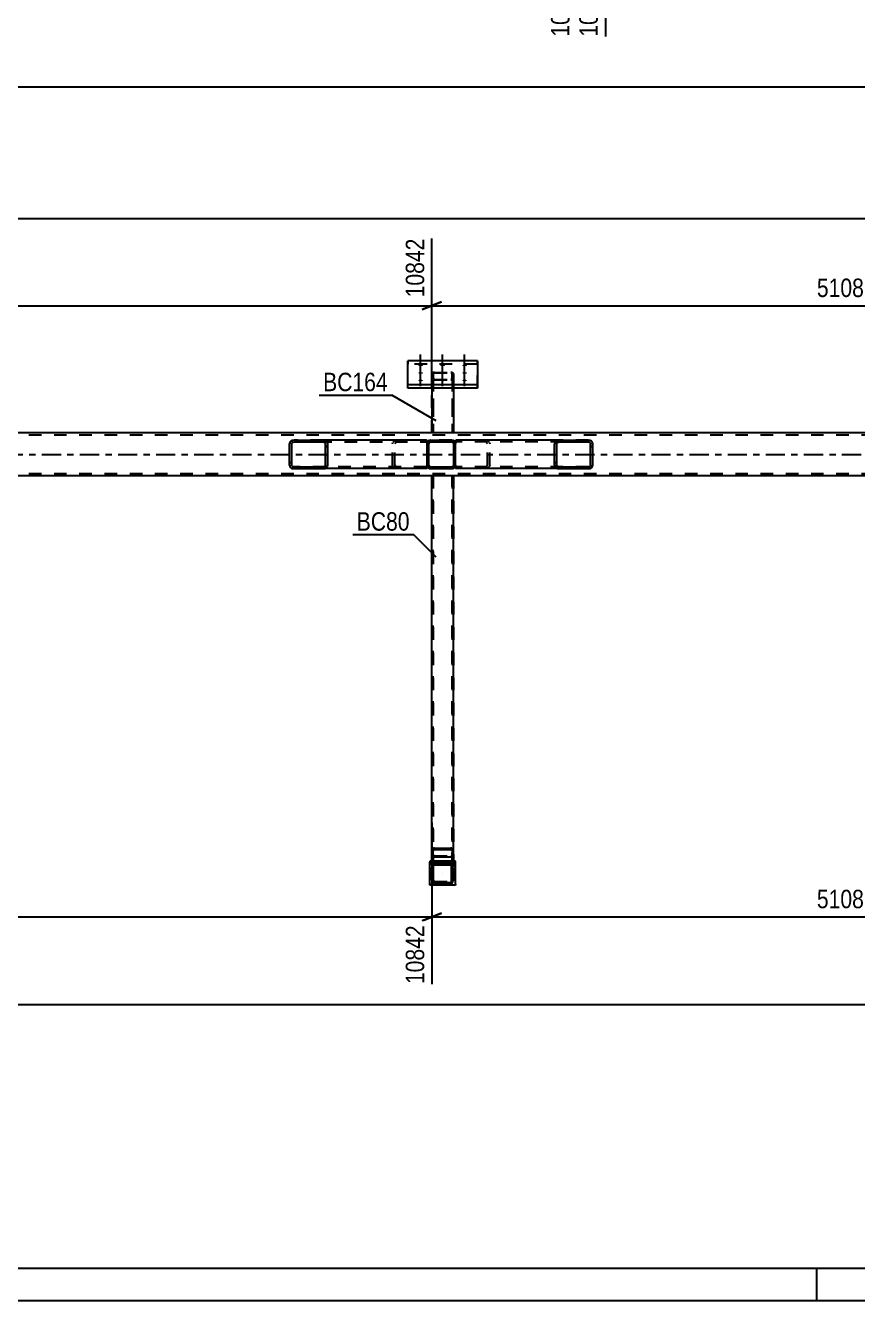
# Model space of a CAD drawing. Header units: millimetres. Extents: x -66 to 775, y -345 to 249.
# Drawn here: x 231.9 to 361.1, y -345 to -146.9 of the extents above; entities that cross this region are included whole.
import ezdxf

# ---------------------------------------------------------------- set-up
doc = ezdxf.new("R2010")
doc.units = ezdxf.units.MM
doc.linetypes.add('DXK_LINE_DOT2', pattern=[3.9198, 1.9599, -1.9599])
doc.linetypes.add('DXK_LINE_DOT3', pattern=[5.9187, 2.979, -0.9799, 0.9799, -0.9799])
doc.styles.add('Arial Narrow', font='ARIALN.TTF', dxfattribs={"height": 0.2})

# ---------------------------------------------------------------- blocks, each defined once
blk = doc.blocks.new('Unknown-761549502-1134')
at = {"color": 5, "linetype": 'Continuous'}
for p, q in [((-61.18, -339.98), (769.82, -339.98)), ((354.82, -344.98), (354.82, -339.98)), ((-66.18, -344.98), (774.82, -344.98))]:
    blk.add_line(p, q, dxfattribs=at)
blk = doc.blocks.new('Part-761549502-20355 - 20348')
at = {"linetype": 'Continuous'}
h = blk.add_hatch(dxfattribs=at)
h.set_pattern_fill('', scale=0.7, style=0, pattern_type=0)
h.set_pattern_definition([(45, (298.0553, -280.174), (-1.5715, 1.5715), [])])
h.paths.add_polyline_path([(297.95, -280.19), (298.06, -280.17), (298.14, -280.12), (298.2, -280.03), (298.22, -279.93), (298.22, -277.41), (298.2, -277.31), (298.14, -277.22), (298.06, -277.16), (297.95, -277.14), (295.44, -277.14), (295.33, -277.16), (295.25, -277.22), (295.19, -277.31), (295.17, -277.41), (295.17, -279.93), (295.19, -280.03), (295.25, -280.12), (295.33, -280.17), (295.44, -280.19)])
h.paths.add_polyline_path([(295.39, -280.05), (295.34, -280.02), (295.31, -279.98), (295.3, -279.93), (295.3, -277.41), (295.31, -277.36), (295.34, -277.32), (295.39, -277.29), (295.44, -277.28), (297.95, -277.28), (298, -277.29), (298.05, -277.32), (298.08, -277.36), (298.09, -277.41), (298.09, -279.93), (298.08, -279.98), (298.05, -280.02), (298, -280.05), (297.95, -280.06), (295.44, -280.06)])
at = {"color": 7, "linetype": 'DXK_LINE_DOT2'}
for p, q in [((295.17, -277.41), (295.19, -277.31)), ((295.19, -277.31), (295.25, -277.22)), ((295.25, -277.22), (295.33, -277.16)), ((295.34, -277.32), (295.31, -277.36)), ((295.33, -277.16), (295.44, -277.14)), ((295.39, -277.29), (295.34, -277.32)), ((295.44, -277.28), (295.39, -277.29)), ((297.95, -277.14), (295.44, -277.14)), ((295.44, -277.28), (297.95, -277.28)), ((297.95, -277.14), (298.06, -277.16)), ((298, -277.29), (297.95, -277.28)), ((298.05, -277.32), (298, -277.29)), ((298.08, -277.36), (298.05, -277.32)), ((298.06, -277.16), (298.14, -277.22)), ((298.14, -277.22), (298.2, -277.31)), ((298.2, -277.31), (298.22, -277.41)), ((295.17, -279.93), (295.17, -277.41)), ((295.31, -277.36), (295.3, -277.41)), ((295.3, -279.93), (295.3, -277.41)), ((298.09, -277.41), (298.08, -277.36)), ((298.09, -279.93), (298.09, -277.41)), ((298.22, -279.93), (298.22, -277.41)), ((295.19, -280.03), (295.17, -279.93)), ((295.25, -280.12), (295.19, -280.03)), ((295.33, -280.17), (295.25, -280.12)), ((295.3, -279.93), (295.31, -279.98)), ((295.31, -279.98), (295.34, -280.02)), ((295.44, -280.19), (295.33, -280.17)), ((295.34, -280.02), (295.39, -280.05)), ((295.39, -280.05), (295.44, -280.06)), ((295.44, -280.06), (297.95, -280.06)), ((297.95, -280.19), (295.44, -280.19)), ((297.95, -280.06), (298, -280.05)), ((298.06, -280.17), (297.95, -280.19)), ((298, -280.05), (298.05, -280.02)), ((298.05, -280.02), (298.08, -279.98)), ((298.14, -280.12), (298.06, -280.17)), ((298.08, -279.98), (298.09, -279.93)), ((298.2, -280.03), (298.14, -280.12)), ((298.22, -279.93), (298.2, -280.03))]:
    blk.add_line(p, q, dxfattribs=at)
at = {"color": 2, "linetype": 'Continuous'}
for p, q in [((295.19, -277.31), (295.17, -277.41)), ((295.31, -277.36), (295.34, -277.32)), ((295.44, -277.14), (295.33, -277.16)), ((295.34, -277.32), (295.39, -277.29)), ((295.39, -277.29), (295.44, -277.28)), ((295.44, -277.14), (295.44, -277.14)), ((295.44, -277.14), (297.95, -277.14)), ((295.44, -277.28), (295.44, -277.28)), ((295.44, -277.28), (297.95, -277.28)), ((297.95, -277.14), (297.95, -277.14)), ((298.06, -277.16), (297.95, -277.14)), ((297.95, -277.28), (297.95, -277.28)), ((297.95, -277.28), (298, -277.29)), ((298, -277.29), (298.05, -277.32)), ((298.05, -277.32), (298.08, -277.36)), ((298.22, -277.41), (298.2, -277.31)), ((295.17, -277.41), (295.17, -277.41)), ((295.17, -279.93), (295.17, -277.41)), ((295.3, -277.41), (295.31, -277.36)), ((295.3, -277.41), (295.3, -277.41)), ((295.3, -279.93), (295.3, -277.41)), ((298.08, -277.36), (298.09, -277.41)), ((298.09, -277.41), (298.09, -277.41)), ((298.09, -279.93), (298.09, -277.41)), ((298.22, -277.41), (298.22, -277.41)), ((298.22, -279.93), (298.22, -277.41)), ((295.17, -279.93), (295.17, -279.93)), ((295.17, -279.93), (295.19, -280.03)), ((295.3, -279.93), (295.3, -279.93)), ((295.31, -279.98), (295.3, -279.93)), ((295.34, -280.02), (295.31, -279.98)), ((295.33, -280.17), (295.44, -280.19)), ((295.39, -280.05), (295.34, -280.02)), ((295.44, -280.06), (295.39, -280.05)), ((295.44, -280.06), (295.44, -280.06)), ((295.44, -280.06), (297.95, -280.06)), ((295.44, -280.19), (295.44, -280.19)), ((295.44, -280.19), (297.95, -280.19)), ((298, -280.05), (297.95, -280.06)), ((297.95, -280.06), (297.95, -280.06)), ((297.95, -280.19), (298.06, -280.17)), ((297.95, -280.19), (297.95, -280.19)), ((298.05, -280.02), (298, -280.05)), ((298.08, -279.98), (298.05, -280.02)), ((298.09, -279.93), (298.08, -279.98)), ((298.09, -279.93), (298.09, -279.93)), ((298.2, -280.03), (298.22, -279.93)), ((298.22, -279.93), (298.22, -279.93))]:
    blk.add_line(p, q, dxfattribs=at)
at = {"color": 7, "linetype": 'DXK_LINE_DOT3'}
blk.add_line((296.69, -278.67), (296.69, -278.67), dxfattribs=at)
at = {"color": 2, "linetype": 'Continuous'}
for centre, start, end in [((295.44, -277.41), 112.5, 157.5), ((297.95, -277.41), 22.5, 67.5), ((295.44, -279.93), 202.5, 247.5), ((297.95, -279.93), 292.5, 337.5)]:
    blk.add_arc(centre, 0.267, start, end, dxfattribs=at)
blk = doc.blocks.new('Part-761549502-20364 - 20348')
at = {"linetype": 'Continuous'}
h = blk.add_hatch(dxfattribs=at)
h.set_pattern_fill('', scale=0.7, style=0, pattern_type=0)
h.set_pattern_definition([(45, (319.6065, -215.6862), (-1.57154, 1.57154), [])])
h.paths.add_polyline_path([(319.33, -215.73), (319.61, -215.69), (319.84, -215.57), (320, -215.4), (320.05, -215.19), (320.05, -211.86), (320, -211.66), (319.84, -211.48), (319.61, -211.37), (319.33, -211.33), (314.81, -211.33), (314.54, -211.37), (314.3, -211.48), (314.15, -211.66), (314.09, -211.86), (314.09, -215.19), (314.15, -215.4), (314.3, -215.57), (314.54, -215.69), (314.81, -215.73)])
h.paths.add_polyline_path([(314.68, -215.44), (314.56, -215.38), (314.48, -215.3), (314.45, -215.19), (314.45, -211.86), (314.48, -211.76), (314.56, -211.67), (314.68, -211.61), (314.81, -211.59), (319.33, -211.59), (319.47, -211.61), (319.59, -211.67), (319.66, -211.76), (319.69, -211.86), (319.69, -215.19), (319.66, -215.3), (319.59, -215.38), (319.47, -215.44), (319.33, -215.46), (314.81, -215.46)])
at = {"color": 2, "linetype": 'Continuous'}
for p, q in [((298.67, -211.34), (298.78, -211.33)), ((298.67, -211.34), (298.67, -211.37)), ((298.67, -211.37), (298.67, -211.86)), ((314.81, -211.33), (298.78, -211.33)), ((314.15, -211.66), (314.09, -211.86)), ((314.09, -215.19), (314.09, -211.86)), ((314.45, -211.86), (314.48, -211.76)), ((314.45, -215.19), (314.45, -211.86)), ((314.81, -211.33), (314.54, -211.37)), ((314.68, -211.61), (314.81, -211.59)), ((314.81, -211.33), (319.33, -211.33)), ((314.81, -211.59), (319.33, -211.59)), ((319.61, -211.37), (319.33, -211.33)), ((319.33, -211.59), (319.47, -211.61)), ((319.66, -211.76), (319.69, -211.86)), ((319.69, -215.19), (319.69, -211.86)), ((320.05, -211.86), (320, -211.66)), ((320.05, -215.19), (320.05, -211.86)), ((298.67, -215.4), (298.67, -215.19)), ((298.67, -215.69), (298.67, -215.4)), ((298.67, -215.71), (298.67, -215.69)), ((298.78, -215.73), (298.67, -215.71)), ((314.81, -215.73), (298.78, -215.73)), ((314.09, -215.19), (314.15, -215.4)), ((314.48, -215.3), (314.45, -215.19)), ((314.54, -215.69), (314.81, -215.73)), ((314.81, -215.46), (314.68, -215.44)), ((314.81, -215.46), (319.33, -215.46)), ((314.81, -215.73), (319.33, -215.73)), ((319.47, -215.44), (319.33, -215.46)), ((319.33, -215.73), (319.61, -215.69)), ((319.69, -215.19), (319.66, -215.3)), ((320, -215.4), (320.05, -215.19))]:
    blk.add_line(p, q, dxfattribs=at)
at = {"color": 7, "linetype": 'DXK_LINE_DOT2'}
for p, q in [((298.67, -211.37), (298.67, -211.61)), ((298.67, -211.61), (298.78, -211.59)), ((298.67, -215.44), (298.67, -211.61)), ((298.67, -215.19), (298.67, -211.86)), ((319.33, -211.59), (298.78, -211.59)), ((303.29, -211.33), (303.57, -211.37)), ((303.43, -211.61), (303.29, -211.59)), ((303.66, -211.86), (303.63, -211.76)), ((303.66, -215.19), (303.66, -211.86)), ((303.96, -211.66), (304.02, -211.86)), ((304.02, -215.19), (304.02, -211.86)), ((319.33, -211.33), (314.81, -211.33)), ((298.78, -215.46), (298.67, -215.44)), ((298.67, -215.44), (298.67, -215.69)), ((319.33, -215.46), (298.78, -215.46)), ((303.29, -215.46), (303.43, -215.44)), ((303.57, -215.69), (303.29, -215.73)), ((303.63, -215.3), (303.66, -215.19)), ((304.02, -215.19), (303.96, -215.4)), ((319.33, -215.73), (314.81, -215.73))]:
    blk.add_line(p, q, dxfattribs=at)
for centre, radius, start, end in [((303.35, -211.93), 0.33, 31.9698, 75.1608), ((303.4, -212.01), 0.66, 31.9698, 75.1608), ((303.35, -215.12), 0.33, 284.8392, 328.0302), ((303.4, -215.05), 0.66, 284.8392, 328.0302)]:
    blk.add_arc(centre, radius, start, end, dxfattribs=at)
at = {"color": 2, "linetype": 'Continuous'}
for centre, radius, start, end in [((314.71, -212.01), 0.66, 104.8392, 148.0303), ((314.76, -211.93), 0.33, 104.8392, 148.0303), ((319.38, -211.93), 0.33, 31.9697, 75.1608), ((319.44, -212.01), 0.66, 31.9697, 75.1608), ((314.71, -215.05), 0.66, 211.9697, 255.1608), ((314.76, -215.12), 0.33, 211.9697, 255.1608), ((319.38, -215.12), 0.33, 284.8392, 328.0303), ((319.44, -215.05), 0.66, 284.8392, 328.0303)]:
    blk.add_arc(centre, radius, start, end, dxfattribs=at)
blk = doc.blocks.new('Part-761549502-20356 - 20348')
at = {"linetype": 'Continuous'}
h = blk.add_hatch(dxfattribs=at)
h.set_pattern_fill('', scale=0.7, style=0, pattern_type=0)
h.set_pattern_definition([(45, (298.3616, -275.1725), (-1.5715, 1.5715), [])])
h.paths.add_polyline_path([(298.36, -277.14), (298.36, -275.17), (298.33, -274.98), (298.24, -274.82), (298.11, -274.71), (297.96, -274.68), (295.43, -274.68), (295.28, -274.71), (295.15, -274.82), (295.06, -274.98), (295.03, -275.17), (295.03, -277.14), (295.23, -277.14), (295.23, -275.17), (295.24, -275.08), (295.29, -275), (295.35, -274.94), (295.43, -274.92), (297.96, -274.92), (298.04, -274.94), (298.1, -275), (298.15, -275.08), (298.16, -275.17), (298.16, -277.14)])
at = {"color": 2, "linetype": 'Continuous'}
for p, q in [((295.06, -274.98), (295.03, -275.17)), ((295.03, -277.14), (295.03, -275.17)), ((295.23, -275.17), (295.24, -275.08)), ((295.23, -277.14), (295.23, -275.17)), ((295.24, -275.08), (295.29, -275)), ((295.43, -274.68), (295.28, -274.71)), ((295.29, -275), (295.35, -274.94)), ((295.35, -274.94), (295.43, -274.92)), ((295.43, -274.68), (297.96, -274.68)), ((295.43, -274.92), (297.96, -274.92)), ((298.11, -274.71), (297.96, -274.68)), ((297.96, -274.92), (298.04, -274.94)), ((298.04, -274.94), (298.1, -275)), ((298.1, -275), (298.15, -275.08)), ((298.15, -275.08), (298.16, -275.17)), ((298.16, -275.17), (298.16, -277.14)), ((298.36, -275.17), (298.33, -274.98)), ((298.36, -277.14), (298.36, -275.17)), ((295.03, -277.14), (295.03, -277.14)), ((295.23, -277.14), (295.03, -277.14)), ((295.24, -276.19), (295.23, -276.27)), ((295.23, -277.14), (295.23, -277.14)), ((295.29, -276.13), (295.24, -276.19)), ((295.35, -276.08), (295.29, -276.13)), ((295.43, -276.07), (295.35, -276.08)), ((295.43, -276.07), (297.96, -276.07)), ((298.04, -276.08), (297.96, -276.07)), ((298.1, -276.13), (298.04, -276.08)), ((298.15, -276.19), (298.1, -276.13)), ((298.16, -276.27), (298.15, -276.19)), ((298.16, -277.14), (298.16, -277.14)), ((298.16, -277.14), (298.36, -277.14)), ((298.36, -277.14), (298.36, -277.14))]:
    blk.add_line(p, q, dxfattribs=at)
at = {"color": 7, "linetype": 'DXK_LINE_DOT2'}
for p, q in [((295.03, -275.17), (295.03, -276.27)), ((295.23, -276.27), (295.23, -275.17)), ((298.16, -275.17), (298.16, -276.27)), ((298.36, -276.27), (298.36, -275.17)), ((295.03, -276.27), (295.06, -276.12)), ((295.03, -276.27), (295.03, -277)), ((295.03, -276.72), (295.23, -276.72)), ((295.03, -277), (295.03, -276.72)), ((295.03, -276.72), (295.03, -276.88)), ((295.03, -276.88), (295.23, -276.88)), ((295.03, -276.88), (295.03, -277.14)), ((295.23, -277), (295.03, -277)), ((295.23, -277.14), (295.03, -277.14)), ((295.06, -276.12), (295.15, -275.99)), ((295.15, -275.99), (295.28, -275.9)), ((295.23, -276.27), (295.23, -277)), ((295.23, -276.88), (295.23, -276.72)), ((295.23, -276.72), (295.23, -277)), ((295.23, -276.88), (295.23, -277.14)), ((295.28, -275.9), (295.43, -275.87)), ((295.43, -275.87), (297.96, -275.87)), ((297.96, -275.87), (298.11, -275.9)), ((298.11, -275.9), (298.24, -275.99)), ((298.16, -276.27), (298.16, -277)), ((298.16, -277), (298.16, -276.72)), ((298.16, -276.72), (298.16, -276.88)), ((298.16, -276.72), (298.36, -276.72)), ((298.16, -276.88), (298.16, -277.14)), ((298.16, -276.88), (298.36, -276.88)), ((298.36, -277), (298.16, -277)), ((298.36, -277.14), (298.16, -277.14)), ((298.24, -275.99), (298.33, -276.12)), ((298.33, -276.12), (298.36, -276.27)), ((298.36, -276.27), (298.36, -277)), ((298.36, -276.88), (298.36, -276.72)), ((298.36, -276.72), (298.36, -277)), ((298.36, -277.14), (298.36, -276.88))]:
    blk.add_line(p, q, dxfattribs=at)
at = {"color": 2, "linetype": 'Continuous'}
for centre, start, end in [((295.5, -275.12), 119.153, 163.21), ((297.89, -275.12), 16.79, 60.8479)]:
    blk.add_arc(centre, 0.46, start, end, dxfattribs=at)
blk = doc.blocks.new('Part-761549502-20368 - 20348')
at = {"linetype": 'Continuous'}
h = blk.add_hatch(dxfattribs=at)
h.set_pattern_fill('', scale=0.7, style=0, pattern_type=0)
h.set_pattern_definition([(45, (298.3435, -215.6862), (-1.57154, 1.57154), [])])
h.paths.add_polyline_path([(298.14, -215.73), (298.34, -215.69), (298.52, -215.57), (298.63, -215.4), (298.67, -215.19), (298.67, -211.86), (298.63, -211.66), (298.52, -211.48), (298.34, -211.37), (298.14, -211.33), (294.81, -211.33), (294.6, -211.37), (294.43, -211.48), (294.31, -211.66), (294.27, -211.86), (294.27, -215.19), (294.31, -215.4), (294.43, -215.57), (294.6, -215.69), (294.81, -215.73)])
h.paths.add_polyline_path([(294.7, -215.44), (294.62, -215.38), (294.56, -215.3), (294.54, -215.19), (294.54, -211.86), (294.56, -211.76), (294.62, -211.67), (294.7, -211.61), (294.81, -211.59), (298.14, -211.59), (298.24, -211.61), (298.33, -211.67), (298.39, -211.76), (298.41, -211.86), (298.41, -215.19), (298.39, -215.3), (298.33, -215.38), (298.24, -215.44), (298.14, -215.46), (294.81, -215.46)])
at = {"color": 7, "linetype": 'DXK_LINE_DOT2'}
for p, q in [((294.27, -211.86), (294.31, -211.66)), ((294.27, -215.19), (294.27, -211.86)), ((294.31, -211.66), (294.31, -211.66)), ((294.56, -211.76), (294.54, -211.86)), ((294.54, -215.19), (294.54, -211.86)), ((294.56, -211.76), (294.56, -211.76)), ((294.6, -211.37), (294.81, -211.33)), ((294.81, -211.59), (294.7, -211.61)), ((298.14, -211.33), (294.81, -211.33)), ((294.81, -211.59), (298.14, -211.59)), ((298.14, -211.33), (298.34, -211.37)), ((298.24, -211.61), (298.14, -211.59)), ((298.41, -211.86), (298.39, -211.76)), ((298.41, -215.19), (298.41, -211.86)), ((298.63, -211.66), (298.67, -211.86)), ((298.67, -215.19), (298.67, -211.86)), ((294.31, -215.4), (294.27, -215.19)), ((294.27, -215.19), (294.27, -215.19)), ((294.54, -215.19), (294.54, -215.19)), ((294.54, -215.19), (294.56, -215.3)), ((294.81, -215.73), (294.6, -215.69)), ((294.7, -215.44), (294.81, -215.46)), ((294.81, -215.46), (298.14, -215.46)), ((298.14, -215.73), (294.81, -215.73)), ((298.14, -215.46), (298.24, -215.44)), ((298.34, -215.69), (298.14, -215.73)), ((298.39, -215.3), (298.41, -215.19)), ((298.67, -215.19), (298.63, -215.4))]:
    blk.add_line(p, q, dxfattribs=at)
at = {"color": 2, "linetype": 'Continuous'}
for p, q in [((294.31, -211.66), (294.27, -211.86)), ((294.27, -211.86), (294.27, -211.86)), ((294.27, -215.19), (294.27, -211.86)), ((294.54, -211.86), (294.56, -211.76)), ((294.54, -211.86), (294.54, -211.86)), ((294.54, -215.19), (294.54, -211.86)), ((294.81, -211.33), (294.6, -211.37)), ((294.7, -211.61), (294.81, -211.59)), ((294.81, -211.33), (294.81, -211.33)), ((294.81, -211.33), (298.14, -211.33)), ((294.81, -211.59), (294.81, -211.59)), ((294.81, -211.59), (298.14, -211.59)), ((298.14, -211.33), (298.14, -211.33)), ((298.34, -211.37), (298.14, -211.33)), ((298.14, -211.59), (298.14, -211.59)), ((298.14, -211.59), (298.24, -211.61)), ((298.39, -211.76), (298.41, -211.86)), ((298.41, -211.86), (298.41, -211.86)), ((298.41, -215.19), (298.41, -211.86)), ((298.67, -211.86), (298.63, -211.66)), ((298.67, -211.86), (298.67, -211.86)), ((298.67, -215.19), (298.67, -211.86)), ((294.27, -215.19), (294.27, -215.19)), ((294.27, -215.19), (294.31, -215.4)), ((294.54, -215.19), (294.54, -215.19)), ((294.56, -215.3), (294.54, -215.19)), ((294.6, -215.69), (294.81, -215.73)), ((294.81, -215.46), (294.7, -215.44)), ((294.81, -215.46), (294.81, -215.46)), ((294.81, -215.46), (298.14, -215.46)), ((294.81, -215.73), (294.81, -215.73)), ((294.81, -215.73), (298.14, -215.73)), ((298.24, -215.44), (298.14, -215.46)), ((298.14, -215.46), (298.14, -215.46)), ((298.14, -215.73), (298.34, -215.69)), ((298.14, -215.73), (298.14, -215.73)), ((298.41, -215.19), (298.39, -215.3)), ((298.41, -215.19), (298.41, -215.19)), ((298.63, -215.4), (298.67, -215.19)), ((298.67, -215.19), (298.67, -215.19))]:
    blk.add_line(p, q, dxfattribs=at)
at = {"color": 7, "linetype": 'DXK_LINE_DOT2'}
for centre, radius, start, end in [((294.81, -211.86), 0.533, 112.5, 157.5), ((294.81, -211.86), 0.267, 112.5, 157.5), ((298.14, -211.86), 0.267, 22.5, 67.5), ((298.14, -211.86), 0.533, 22.5, 67.5), ((294.81, -215.19), 0.533, 202.5, 247.5), ((294.81, -215.19), 0.267, 202.5, 247.5), ((298.14, -215.19), 0.267, 292.5, 337.5), ((298.14, -215.19), 0.533, 292.5, 337.5)]:
    blk.add_arc(centre, radius, start, end, dxfattribs=at)
at = {"color": 2, "linetype": 'Continuous'}
for centre, radius, start, end in [((294.81, -211.86), 0.533, 112.5, 157.5), ((294.81, -211.86), 0.267, 112.5, 157.5), ((298.14, -211.86), 0.267, 22.5, 67.5), ((298.14, -211.86), 0.533, 22.5, 67.5), ((294.81, -215.19), 0.533, 202.5, 247.5), ((294.81, -215.19), 0.267, 202.5, 247.5), ((298.14, -215.19), 0.267, 292.5, 337.5), ((298.14, -215.19), 0.533, 292.5, 337.5)]:
    blk.add_arc(centre, radius, start, end, dxfattribs=at)
blk = doc.blocks.new('Part-761549502-20372 - 20348')
at = {"linetype": 'Continuous'}
h = blk.add_hatch(dxfattribs=at)
h.set_pattern_fill('', scale=0.7, style=0, pattern_type=0)
h.set_pattern_definition([(45, (278.4078, -215.6862), (-1.57154, 1.57154), [])])
h.paths.add_polyline_path([(278.13, -215.73), (278.41, -215.69), (278.64, -215.57), (278.8, -215.4), (278.85, -215.19), (278.85, -211.86), (278.8, -211.66), (278.64, -211.48), (278.41, -211.37), (278.13, -211.33), (273.62, -211.33), (273.34, -211.37), (273.11, -211.48), (272.95, -211.66), (272.89, -211.86), (272.89, -215.19), (272.95, -215.4), (273.11, -215.57), (273.34, -215.69), (273.62, -215.73)])
h.paths.add_polyline_path([(273.48, -215.44), (273.36, -215.38), (273.28, -215.3), (273.25, -215.19), (273.25, -211.86), (273.28, -211.76), (273.36, -211.67), (273.48, -211.61), (273.62, -211.59), (278.13, -211.59), (278.27, -211.61), (278.39, -211.67), (278.47, -211.76), (278.49, -211.86), (278.49, -215.19), (278.47, -215.3), (278.39, -215.38), (278.27, -215.44), (278.13, -215.46), (273.62, -215.46)])
at = {"color": 2, "linetype": 'Continuous'}
for p, q in [((272.95, -211.66), (272.89, -211.86)), ((272.89, -215.19), (272.89, -211.86)), ((273.25, -211.86), (273.28, -211.76)), ((273.25, -215.19), (273.25, -211.86)), ((273.62, -211.33), (273.34, -211.37)), ((273.48, -211.61), (273.62, -211.59)), ((273.62, -211.33), (278.13, -211.33)), ((273.62, -211.59), (278.13, -211.59)), ((294.17, -211.33), (278.13, -211.33)), ((278.41, -211.37), (278.13, -211.33)), ((278.13, -211.59), (278.27, -211.61)), ((278.47, -211.76), (278.49, -211.86)), ((278.49, -215.19), (278.49, -211.86)), ((278.85, -211.86), (278.8, -211.66)), ((278.85, -215.19), (278.85, -211.86)), ((294.17, -211.33), (294.27, -211.34)), ((294.27, -211.34), (294.27, -211.37)), ((294.27, -211.37), (294.27, -211.66)), ((294.27, -211.66), (294.27, -211.86)), ((272.89, -215.19), (272.95, -215.4)), ((273.28, -215.3), (273.25, -215.19)), ((273.34, -215.69), (273.62, -215.73)), ((273.62, -215.46), (273.48, -215.44)), ((273.62, -215.46), (278.13, -215.46)), ((273.62, -215.73), (278.13, -215.73)), ((278.27, -215.44), (278.13, -215.46)), ((278.13, -215.73), (278.41, -215.69)), ((294.17, -215.73), (278.13, -215.73)), ((278.49, -215.19), (278.47, -215.3)), ((278.8, -215.4), (278.85, -215.19)), ((294.27, -215.71), (294.17, -215.73)), ((294.27, -215.69), (294.27, -215.19)), ((294.27, -215.69), (294.27, -215.71))]:
    blk.add_line(p, q, dxfattribs=at)
at = {"color": 7, "linetype": 'DXK_LINE_DOT2'}
for p, q in [((278.13, -211.33), (273.62, -211.33)), ((273.62, -211.59), (294.17, -211.59)), ((288.93, -211.86), (288.98, -211.66)), ((288.93, -215.19), (288.93, -211.86)), ((289.32, -211.76), (289.29, -211.86)), ((289.29, -215.19), (289.29, -211.86)), ((289.37, -211.37), (289.65, -211.33)), ((289.65, -211.59), (289.51, -211.61)), ((294.17, -211.59), (294.27, -211.61)), ((294.27, -215.69), (294.27, -211.37)), ((294.27, -215.19), (294.27, -211.86)), ((294.17, -215.46), (273.62, -215.46)), ((278.13, -215.73), (273.62, -215.73)), ((288.98, -215.4), (288.93, -215.19)), ((289.29, -215.19), (289.32, -215.3)), ((289.65, -215.73), (289.37, -215.69)), ((289.51, -215.44), (289.65, -215.46)), ((294.17, -215.46), (294.27, -215.44))]:
    blk.add_line(p, q, dxfattribs=at)
at = {"color": 2, "linetype": 'Continuous'}
for centre, radius, start, end in [((273.51, -212.01), 0.66, 104.8398, 148.0311), ((273.56, -211.93), 0.33, 104.8398, 148.0311), ((278.19, -211.93), 0.33, 31.9689, 75.1602), ((278.24, -212.01), 0.66, 31.9689, 75.1602), ((273.51, -215.05), 0.66, 211.9689, 255.1602), ((273.56, -215.12), 0.33, 211.9689, 255.1602), ((278.19, -215.12), 0.33, 284.8398, 328.0311), ((278.24, -215.05), 0.66, 284.8398, 328.0311)]:
    blk.add_arc(centre, radius, start, end, dxfattribs=at)
at = {"color": 7, "linetype": 'DXK_LINE_DOT2'}
for centre, radius, start, end in [((289.54, -212.01), 0.66, 104.8398, 148.0312), ((289.6, -211.93), 0.33, 104.8398, 148.0312), ((289.54, -215.05), 0.66, 211.9688, 255.1602), ((289.6, -215.12), 0.33, 211.9688, 255.1602)]:
    blk.add_arc(centre, radius, start, end, dxfattribs=at)
blk = doc.blocks.new('Part-761549502-20375 - 20348')
at = {"color": 7, "linetype": 'DXK_LINE_DOT2'}
for p, q in [((295.06, -200.88), (295.03, -200.93)), ((295.03, -201.8), (295.03, -200.93)), ((295.03, -210.19), (295.03, -200.93)), ((295.03, -201.8), (295.03, -203.22)), ((295.03, -201.8), (295.06, -201.85)), ((295.15, -200.84), (295.06, -200.88)), ((295.06, -201.85), (295.15, -201.9)), ((295.27, -200.81), (295.15, -200.84)), ((295.15, -201.9), (295.27, -201.93)), ((295.23, -200.93), (295.24, -200.91)), ((295.23, -201.8), (295.23, -200.93)), ((295.23, -200.93), (295.23, -210.19)), ((295.23, -201.8), (295.23, -210.19)), ((295.24, -201.83), (295.23, -201.8)), ((295.24, -200.91), (295.29, -200.88)), ((295.29, -201.85), (295.24, -201.83)), ((295.43, -200.8), (295.27, -200.81)), ((295.27, -201.93), (295.43, -201.94)), ((295.29, -200.88), (295.35, -200.87)), ((295.35, -201.86), (295.29, -201.85)), ((295.35, -200.87), (295.43, -200.86)), ((295.43, -201.87), (295.35, -201.86)), ((295.43, -200.8), (297.96, -200.8)), ((295.43, -200.86), (297.96, -200.86)), ((295.43, -201.87), (297.96, -201.87)), ((295.43, -201.94), (297.96, -201.94)), ((298.11, -200.81), (297.96, -200.8)), ((297.96, -200.86), (298.04, -200.87)), ((298.04, -201.86), (297.96, -201.87)), ((297.96, -201.94), (298.11, -201.93)), ((298.04, -200.87), (298.1, -200.88)), ((298.1, -201.85), (298.04, -201.86)), ((298.1, -200.88), (298.15, -200.91)), ((298.15, -201.83), (298.1, -201.85)), ((298.24, -200.84), (298.11, -200.81)), ((298.11, -201.93), (298.24, -201.9)), ((298.15, -200.91), (298.16, -200.93)), ((298.16, -201.8), (298.15, -201.83)), ((298.16, -201.8), (298.16, -200.93)), ((298.16, -200.93), (298.16, -210.19)), ((298.16, -201.8), (298.16, -210.19)), ((298.33, -200.88), (298.24, -200.84)), ((298.24, -201.9), (298.33, -201.85)), ((298.36, -200.93), (298.33, -200.88)), ((298.33, -201.85), (298.36, -201.8)), ((298.36, -201.8), (298.36, -200.93)), ((298.36, -200.93), (298.36, -210.19)), ((298.36, -201.8), (298.36, -203.22)), ((298.36, -210.19), (295.03, -210.19)), ((298.36, -210.19), (298.36, -210.19))]:
    blk.add_line(p, q, dxfattribs=at)
at = {"color": 2, "linetype": 'Continuous'}
for p, q in [((295.03, -203.22), (295.03, -210.19)), ((298.36, -203.22), (298.36, -210.19))]:
    blk.add_line(p, q, dxfattribs=at)
blk = doc.blocks.new('Part-761549502-20377 - 20348')
at = {"color": 2, "linetype": 'Continuous'}
for p, q in [((302.11, -199.01), (291.28, -199.01)), ((291.28, -202.72), (291.28, -199.01)), ((302.11, -199.01), (302.11, -202.72)), ((302.11, -202.72), (291.28, -202.72)), ((291.28, -203.22), (291.28, -202.72)), ((302.11, -203.22), (291.28, -203.22)), ((302.11, -202.72), (302.11, -203.22))]:
    blk.add_line(p, q, dxfattribs=at)
at = {"color": 7, "linetype": 'DXK_LINE_DOT2'}
for p, q in [((291.28, -199.01), (291.28, -199.51)), ((302.11, -199.51), (291.28, -199.51)), ((291.28, -203.22), (291.28, -199.51)), ((302.11, -199.51), (302.11, -199.01)), ((302.11, -203.22), (302.11, -199.51))]:
    blk.add_line(p, q, dxfattribs=at)
blk = doc.blocks.new('Part-761549502-20442 - 20348')
at = {"color": 2, "linetype": 'Continuous'}
for p, q in [((295.03, -275.17), (295.03, -216.86)), ((298.36, -275.17), (298.36, -216.86))]:
    blk.add_line(p, q, dxfattribs=at)
at = {"color": 7, "linetype": 'DXK_LINE_DOT2'}
for p, q in [((298.36, -216.86), (295.03, -216.86)), ((295.03, -279.68), (295.03, -216.86)), ((295.23, -277.36), (295.23, -216.86)), ((295.23, -216.86), (295.23, -279.68)), ((298.16, -277.36), (298.16, -216.86)), ((298.16, -216.86), (298.16, -279.68)), ((298.36, -216.86), (298.36, -216.86)), ((298.36, -216.86), (298.36, -279.68)), ((295.03, -277.36), (295.03, -275.17)), ((298.36, -277.36), (298.36, -275.17)), ((295.06, -277.22), (295.03, -277.36)), ((295.15, -277.1), (295.06, -277.22)), ((295.28, -277.03), (295.15, -277.1)), ((295.23, -277.36), (295.24, -277.29)), ((295.24, -277.29), (295.29, -277.23)), ((295.43, -277), (295.28, -277.03)), ((295.29, -277.23), (295.35, -277.19)), ((295.35, -277.19), (295.43, -277.18)), ((295.43, -277), (297.96, -277)), ((295.43, -277.18), (297.96, -277.18)), ((298.11, -277.03), (297.96, -277)), ((297.96, -277.18), (298.04, -277.19)), ((298.04, -277.19), (298.1, -277.23)), ((298.1, -277.23), (298.15, -277.29)), ((298.24, -277.1), (298.11, -277.03)), ((298.15, -277.29), (298.16, -277.36)), ((298.33, -277.22), (298.24, -277.1)), ((298.36, -277.36), (298.33, -277.22)), ((295.03, -279.68), (295.03, -277.36)), ((295.23, -279.68), (295.23, -277.36)), ((298.16, -279.68), (298.16, -277.36)), ((298.36, -279.68), (298.36, -277.36)), ((295.03, -279.68), (295.06, -279.82)), ((295.06, -279.82), (295.15, -279.94)), ((295.15, -279.94), (295.28, -280.02)), ((295.24, -279.75), (295.23, -279.68)), ((295.29, -279.81), (295.24, -279.75)), ((295.28, -280.02), (295.43, -280.05)), ((295.35, -279.85), (295.29, -279.81)), ((295.43, -279.86), (295.35, -279.85)), ((295.43, -279.86), (297.96, -279.86)), ((295.43, -280.05), (297.96, -280.05)), ((298.04, -279.85), (297.96, -279.86)), ((297.96, -280.05), (298.11, -280.02)), ((298.1, -279.81), (298.04, -279.85)), ((298.15, -279.75), (298.1, -279.81)), ((298.11, -280.02), (298.24, -279.94)), ((298.16, -279.68), (298.15, -279.75)), ((298.24, -279.94), (298.33, -279.82)), ((298.33, -279.82), (298.36, -279.68))]:
    blk.add_line(p, q, dxfattribs=at)
blk = doc.blocks.new('Part-761549502-20378 - 20348')
at = {"color": 2, "linetype": 'Continuous'}
for p, q in [((294.69, -276.72), (294.69, -276.88)), ((295.03, -276.72), (294.69, -276.72)), ((294.69, -280.45), (294.69, -276.88)), ((295.03, -276.88), (294.69, -276.88)), ((298.16, -276.72), (295.23, -276.72)), ((298.16, -276.88), (295.23, -276.88)), ((298.69, -276.72), (298.36, -276.72)), ((298.69, -276.88), (298.36, -276.88)), ((298.69, -276.88), (298.69, -276.72)), ((298.69, -280.45), (298.69, -276.88)), ((298.69, -280.45), (294.69, -280.45))]:
    blk.add_line(p, q, dxfattribs=at)
at = {"color": 7, "linetype": 'DXK_LINE_DOT2'}
for p, q in [((294.69, -280.29), (294.69, -276.72)), ((295.23, -276.72), (295.03, -276.72)), ((295.23, -276.88), (295.03, -276.88)), ((298.36, -276.72), (298.16, -276.72)), ((298.36, -276.88), (298.16, -276.88)), ((298.69, -280.29), (298.69, -276.72)), ((294.69, -280.45), (294.69, -280.29)), ((294.69, -280.29), (298.69, -280.29)), ((298.69, -280.29), (298.69, -280.45))]:
    blk.add_line(p, q, dxfattribs=at)
blk = doc.blocks.new('Part-761549502-20443 - 20348')
at = {"color": 2, "linetype": 'Continuous'}
for p, q in [((406.84, -210.19), (-8.23, -210.19)), ((406.84, -216.86), (-8.23, -216.86))]:
    blk.add_line(p, q, dxfattribs=at)
at = {"color": 7, "linetype": 'DXK_LINE_DOT2'}
for p, q in [((406.84, -210.53), (-8.23, -210.53)), ((406.84, -216.53), (-8.23, -216.53))]:
    blk.add_line(p, q, dxfattribs=at)
at = {"color": 7, "linetype": 'DXK_LINE_DOT3'}
blk.add_line((-8.23, -213.53), (406.84, -213.53), dxfattribs=at)
blk = doc.blocks.new('Bolt-761549502-20449 - 20348')
at = {"linetype": 'Continuous'}
for points in [[(293.28, -199.82), (293.2, -199.82), (293.13, -199.81), (293.06, -199.8), (293.01, -199.78), (292.96, -199.76), (292.93, -199.74), (292.91, -199.71), (292.91, -199.68), (292.93, -199.66), (292.96, -199.63), (293.01, -199.61), (293.06, -199.6), (293.13, -199.58), (293.2, -199.57), (293.28, -199.57), (293.35, -199.57), (293.43, -199.58), (293.49, -199.6), (293.55, -199.61), (293.6, -199.63), (293.63, -199.66), (293.64, -199.68), (293.64, -199.71), (293.63, -199.74), (293.6, -199.76), (293.55, -199.78), (293.49, -199.8), (293.43, -199.81), (293.35, -199.82)], [(296.69, -199.82), (296.62, -199.82), (296.55, -199.81), (296.48, -199.8), (296.42, -199.78), (296.38, -199.76), (296.35, -199.74), (296.33, -199.71), (296.33, -199.68), (296.35, -199.66), (296.38, -199.63), (296.42, -199.61), (296.48, -199.6), (296.55, -199.58), (296.62, -199.57), (296.69, -199.57), (296.77, -199.57), (296.84, -199.58), (296.91, -199.6), (296.97, -199.61), (297.01, -199.63), (297.04, -199.66), (297.06, -199.68), (297.06, -199.71), (297.04, -199.74), (297.01, -199.76), (296.97, -199.78), (296.91, -199.8), (296.84, -199.81), (296.77, -199.82)], [(300.11, -199.82), (300.03, -199.82), (299.96, -199.81), (299.9, -199.8), (299.84, -199.78), (299.79, -199.76), (299.76, -199.74), (299.75, -199.71), (299.75, -199.68), (299.76, -199.66), (299.79, -199.63), (299.84, -199.61), (299.9, -199.6), (299.96, -199.58), (300.03, -199.57), (300.11, -199.57), (300.19, -199.57), (300.26, -199.58), (300.33, -199.6), (300.38, -199.61), (300.43, -199.63), (300.46, -199.66), (300.48, -199.68), (300.48, -199.71), (300.46, -199.74), (300.43, -199.76), (300.38, -199.78), (300.33, -199.8), (300.26, -199.81), (300.19, -199.82)], [(293.28, -200.99), (293.2, -200.99), (293.13, -200.98), (293.06, -200.97), (293.01, -200.95), (292.96, -200.93), (292.93, -200.9), (292.91, -200.88), (292.91, -200.85), (292.93, -200.83), (292.96, -200.8), (293.01, -200.78), (293.06, -200.76), (293.13, -200.75), (293.2, -200.74), (293.28, -200.74), (293.35, -200.74), (293.43, -200.75), (293.49, -200.76), (293.55, -200.78), (293.6, -200.8), (293.63, -200.83), (293.64, -200.85), (293.64, -200.88), (293.63, -200.9), (293.6, -200.93), (293.55, -200.95), (293.49, -200.97), (293.43, -200.98), (293.35, -200.99)], [(293.28, -202.16), (293.2, -202.16), (293.13, -202.15), (293.06, -202.14), (293.01, -202.12), (292.96, -202.1), (292.93, -202.07), (292.91, -202.05), (292.91, -202.02), (292.93, -202), (292.96, -201.97), (293.01, -201.95), (293.06, -201.93), (293.13, -201.92), (293.2, -201.91), (293.28, -201.91), (293.35, -201.91), (293.43, -201.92), (293.49, -201.93), (293.55, -201.95), (293.6, -201.97), (293.63, -202), (293.64, -202.02), (293.64, -202.05), (293.63, -202.07), (293.6, -202.1), (293.55, -202.12), (293.49, -202.14), (293.43, -202.15), (293.35, -202.16)], [(296.69, -202.16), (296.62, -202.16), (296.55, -202.15), (296.48, -202.14), (296.42, -202.12), (296.38, -202.1), (296.35, -202.07), (296.33, -202.05), (296.33, -202.02), (296.35, -202), (296.38, -201.97), (296.42, -201.95), (296.48, -201.93), (296.55, -201.92), (296.62, -201.91), (296.69, -201.91), (296.77, -201.91), (296.84, -201.92), (296.91, -201.93), (296.97, -201.95), (297.01, -201.97), (297.04, -202), (297.06, -202.02), (297.06, -202.05), (297.04, -202.07), (297.01, -202.1), (296.97, -202.12), (296.91, -202.14), (296.84, -202.15), (296.77, -202.16)], [(300.11, -200.99), (300.03, -200.99), (299.96, -200.98), (299.9, -200.97), (299.84, -200.95), (299.79, -200.93), (299.76, -200.9), (299.75, -200.88), (299.75, -200.85), (299.76, -200.83), (299.79, -200.8), (299.84, -200.78), (299.9, -200.76), (299.96, -200.75), (300.03, -200.74), (300.11, -200.74), (300.19, -200.74), (300.26, -200.75), (300.33, -200.76), (300.38, -200.78), (300.43, -200.8), (300.46, -200.83), (300.48, -200.85), (300.48, -200.88), (300.46, -200.9), (300.43, -200.93), (300.38, -200.95), (300.33, -200.97), (300.26, -200.98), (300.19, -200.99)], [(300.11, -202.16), (300.03, -202.16), (299.96, -202.15), (299.9, -202.14), (299.84, -202.12), (299.79, -202.1), (299.76, -202.07), (299.75, -202.05), (299.75, -202.02), (299.76, -202), (299.79, -201.97), (299.84, -201.95), (299.9, -201.93), (299.96, -201.92), (300.03, -201.91), (300.11, -201.91), (300.19, -201.91), (300.26, -201.92), (300.33, -201.93), (300.38, -201.95), (300.43, -201.97), (300.46, -202), (300.48, -202.02), (300.48, -202.05), (300.46, -202.07), (300.43, -202.1), (300.38, -202.12), (300.33, -202.14), (300.26, -202.15), (300.19, -202.16)]]:
    blk.add_hatch(color=1, dxfattribs=at).paths.add_polyline_path(points)
at = {"color": 1, "linetype": 'Continuous'}
for p, q in [((293.28, -200.61), (293.28, -198.01)), ((296.69, -200.61), (296.69, -198.01)), ((300.11, -200.61), (300.11, -198.01)), ((293.28, -201.77), (293.28, -199.17)), ((300.11, -201.77), (300.11, -199.17)), ((293.28, -202.94), (293.28, -200.34)), ((296.69, -202.94), (296.69, -200.34)), ((300.11, -202.94), (300.11, -200.34))]:
    blk.add_line(p, q, dxfattribs=at)
blk = doc.blocks.new('StraightDimension-761549502-14159 - 3824')
at = {"color": 7, "linetype": 'Continuous'}
for p, q in [((312.26, -102.33), (312.26, -144.12)), ((317.6, -102.33), (317.6, -148.62)), ((310.76, -134.28), (313.76, -133.08)), ((312.26, -133.68), (317.6, -133.68)), ((319.1, -133.08), (316.1, -134.28))]:
    blk.add_line(p, q, dxfattribs=at)
at = {"color": 0}
blk.add_wipeout([(318.27, -132.93), (318.27, -128.73), (311.59, -128.73), (311.59, -132.93)], dxfattribs=at)
at = {"color": 0, "linetype": 'Continuous'}
blk.add_wipeout([(317, -138.88), (312.8, -138.88), (312.8, -149.22), (317, -149.22)], dxfattribs=at)
at = {"color": 3, "style": 'Arial Narrow'}
blk.add_text('160', height=2.863, dxfattribs=at).set_placement((312.19, -132.33))
at = {"color": 3, "linetype": 'Continuous', "style": 'Arial Narrow'}
blk.add_text('10819', height=2.863, rotation=90.0002, dxfattribs=at).set_placement((316.4, -148.62))
blk = doc.blocks.new('StraightDimension-761549502-14158 - 3824')
at = {"color": 7, "linetype": 'Continuous'}
for p, q in [((317.6, -102.33), (317.6, -148.62)), ((322, -101.66), (322, -148.62)), ((316.1, -134.28), (319.1, -133.08)), ((317.6, -133.68), (322, -133.68)), ((323.5, -133.08), (320.5, -134.28))]:
    blk.add_line(p, q, dxfattribs=at)
at = {"color": 0}
blk.add_wipeout([(323.14, -138.63), (323.14, -134.43), (316.46, -134.43), (316.46, -138.63)], dxfattribs=at)
at = {"color": 0, "linetype": 'Continuous'}
blk.add_wipeout([(321.4, -138.88), (317.2, -138.88), (317.2, -149.22), (321.4, -149.22)], dxfattribs=at)
at = {"color": 3, "style": 'Arial Narrow'}
blk.add_text('132', height=2.863, dxfattribs=at).set_placement((317.06, -138.03))
at = {"color": 3, "linetype": 'Continuous', "style": 'Arial Narrow'}
blk.add_text('10951', height=2.863, rotation=90.0002, dxfattribs=at).set_placement((320.8, -148.62))
blk = doc.blocks.new('StraightDimension-761549502-14157 - 3824')
at = {"color": 7, "linetype": 'Continuous'}
for p, q in [((322, -101.66), (322, -148.62)), ((409.42, -102.33), (409.42, -144.12)), ((323.5, -133.08), (320.5, -134.28)), ((322, -133.68), (409.42, -133.68)), ((407.92, -134.28), (410.92, -133.08))]:
    blk.add_line(p, q, dxfattribs=at)
at = {"color": 0}
blk.add_wipeout([(369.97, -132.93), (369.97, -128.73), (361.45, -128.73), (361.45, -132.93)], dxfattribs=at)
at = {"color": 0, "linetype": 'Continuous'}
blk.add_wipeout([(408.82, -134.38), (404.62, -134.38), (404.62, -144.72), (408.82, -144.72)], dxfattribs=at)
at = {"color": 3, "style": 'Arial Narrow'}
blk.add_text('2623', height=2.863, dxfattribs=at).set_placement((362.05, -132.33))
at = {"color": 3, "linetype": 'Continuous', "style": 'Arial Narrow'}
blk.add_text('13574', height=2.863, rotation=90.0002, dxfattribs=at).set_placement((408.22, -144.12))
blk = doc.blocks.new('StraightDimension-761549502-4274 - 3824')
at = {"color": 7, "linetype": 'Continuous'}
blk.add_line((-17.5, -156.44), (462.77, -156.44), dxfattribs=at)
blk = doc.blocks.new('StraightDimension-761549502-21088 - 20348')
at = {"color": 7, "linetype": 'Continuous'}
for p, q in [((295.03, -203.06), (295.03, -179.98)), ((421.94, -209.19), (421.94, -179.98)), ((296.53, -189.82), (293.53, -191.02)), ((420.44, -191.02), (423.44, -189.82)), ((295.03, -190.42), (421.94, -190.42))]:
    blk.add_line(p, q, dxfattribs=at)
at = {"color": 0, "linetype": 'Continuous'}
blk.add_wipeout([(421.34, -179.38), (417.14, -179.38), (417.14, -189.72), (421.34, -189.72)], dxfattribs=at)
at = {"color": 0}
blk.add_wipeout([(362.74, -189.67), (362.74, -185.47), (354.23, -185.47), (354.23, -189.67)], dxfattribs=at)
at = {"color": 3, "linetype": 'Continuous', "style": 'Arial Narrow'}
blk.add_text('15950', height=2.863, rotation=90.0002, dxfattribs=at).set_placement((420.74, -189.12))
at = {"color": 3, "style": 'Arial Narrow'}
blk.add_text('5108', height=2.863, dxfattribs=at).set_placement((354.83, -189.07))
blk = doc.blocks.new('StraightDimension-761549502-21089 - 20348')
at = {"color": 7, "linetype": 'Continuous'}
for p, q in [((295.03, -203.06), (295.03, -179.98)), ((100.58, -203.06), (100.58, -181.81)), ((102.08, -189.82), (99.08, -191.02)), ((293.53, -191.02), (296.53, -189.82)), ((100.58, -190.42), (295.03, -190.42))]:
    blk.add_line(p, q, dxfattribs=at)
at = {"color": 0, "linetype": 'Continuous'}
blk.add_wipeout([(294.43, -179.38), (290.23, -179.38), (290.23, -189.72), (294.43, -189.72)], dxfattribs=at)
at = {"color": 0}
blk.add_wipeout([(202.06, -189.67), (202.06, -185.47), (193.55, -185.47), (193.55, -189.67)], dxfattribs=at)
at = {"color": 3, "linetype": 'Continuous', "style": 'Arial Narrow'}
blk.add_text('10842', height=2.863, rotation=90.0002, dxfattribs=at).set_placement((293.83, -189.12))
at = {"color": 3, "style": 'Arial Narrow'}
blk.add_text('5833', height=2.863, dxfattribs=at).set_placement((194.15, -189.07))
blk = doc.blocks.new('StraightDimension-761549502-21119 - 20348')
at = {"color": 7, "linetype": 'Continuous'}
for p, q in [((421.94, -217.86), (421.94, -295.82)), ((295.03, -270.69), (295.03, -295.82)), ((296.53, -284.78), (293.53, -285.98)), ((420.44, -285.98), (423.44, -284.78)), ((295.03, -285.38), (421.94, -285.38))]:
    blk.add_line(p, q, dxfattribs=at)
at = {"color": 0}
blk.add_wipeout([(362.74, -284.63), (362.74, -280.43), (354.23, -280.43), (354.23, -284.63)], dxfattribs=at)
at = {"color": 0, "linetype": 'Continuous'}
blk.add_wipeout([(421.34, -286.08), (417.14, -286.08), (417.14, -296.42), (421.34, -296.42)], dxfattribs=at)
at = {"color": 3, "style": 'Arial Narrow'}
blk.add_text('5108', height=2.863, dxfattribs=at).set_placement((354.83, -284.03))
at = {"color": 3, "linetype": 'Continuous', "style": 'Arial Narrow'}
blk.add_text('15950', height=2.863, rotation=90.0002, dxfattribs=at).set_placement((420.74, -295.82))
blk = doc.blocks.new('StraightDimension-761549502-21120 - 20348')
at = {"color": 7, "linetype": 'Continuous'}
for p, q in [((100.58, -270.69), (100.58, -293.99)), ((295.03, -270.69), (295.03, -295.82)), ((102.08, -284.78), (99.08, -285.98)), ((293.53, -285.98), (296.53, -284.78)), ((100.58, -285.38), (295.03, -285.38))]:
    blk.add_line(p, q, dxfattribs=at)
at = {"color": 0}
blk.add_wipeout([(202.06, -284.63), (202.06, -280.43), (193.55, -280.43), (193.55, -284.63)], dxfattribs=at)
at = {"color": 0, "linetype": 'Continuous'}
blk.add_wipeout([(294.43, -286.08), (290.23, -286.08), (290.23, -296.42), (294.43, -296.42)], dxfattribs=at)
at = {"color": 3, "style": 'Arial Narrow'}
blk.add_text('5833', height=2.863, dxfattribs=at).set_placement((194.15, -284.03))
at = {"color": 3, "linetype": 'Continuous', "style": 'Arial Narrow'}
blk.add_text('10842', height=2.863, rotation=90.0002, dxfattribs=at).set_placement((293.83, -295.82))
blk = doc.blocks.new('StraightDimension-761549502-21171 - 20348')
at = {"color": 7, "linetype": 'Continuous'}
blk.add_line((-23.33, -298.99), (421.94, -298.99), dxfattribs=at)
blk = doc.blocks.new('StraightDimension-761549502-21237 - 20348')
at = {"color": 7, "linetype": 'Continuous'}
blk.add_line((-24.16, -176.86), (422.77, -176.86), dxfattribs=at)
blk = doc.blocks.new('Mark-761549502-21033 - 20348')
at = {"color": 0}
blk.add_wipeout([(288.18, -203.7), (288.18, -200.7), (278.13, -200.7), (278.13, -203.7)], dxfattribs=at)
blk.add_wipeout([(288.18, -203.7), (288.18, -200.7), (278.13, -200.7), (278.13, -203.7)], dxfattribs=at)
at = {"color": 30, "linetype": 'Continuous'}
for p in [(277.53, -204.3), (295.7, -208.3)]:
    blk.add_line(p, (288.78, -204.3), dxfattribs=at)
at = {"color": 3, "style": 'Arial Narrow'}
blk.add_text('BC164', height=2.863, dxfattribs=at).set_placement((278.13, -203.7))
blk = doc.blocks.new('Mark-761549502-21036 - 20348')
at = {"color": 0}
blk.add_wipeout([(291.57, -225.37), (291.57, -222.37), (283.35, -222.37), (283.35, -225.37)], dxfattribs=at)
blk.add_wipeout([(291.57, -225.37), (291.57, -222.37), (283.35, -222.37), (283.35, -225.37)], dxfattribs=at)
at = {"color": 30, "linetype": 'Continuous'}
for p in [(282.75, -225.97), (295.7, -229.51)]:
    blk.add_line(p, (292.17, -225.97), dxfattribs=at)
at = {"color": 3, "style": 'Arial Narrow'}
blk.add_text('BC80', height=2.863, dxfattribs=at).set_placement((283.35, -225.37))

msp = doc.modelspace()

# ---------------------------------------------------------------- block references
for name in ['Unknown-761549502-1134', 'Bolt-761549502-20449 - 20348', 'Part-761549502-20377 - 20348', 'Part-761549502-20375 - 20348', 'Part-761549502-20443 - 20348', 'Part-761549502-20372 - 20348', 'Part-761549502-20368 - 20348', 'Part-761549502-20364 - 20348', 'Part-761549502-20442 - 20348', 'Part-761549502-20356 - 20348', 'Part-761549502-20378 - 20348', 'Part-761549502-20355 - 20348']:
    msp.add_blockref(name, (0, 0))

# ---------------------------------------------------------------- next in the draw order: block references
for name in ['StraightDimension-761549502-14159 - 3824', 'StraightDimension-761549502-21088 - 20348', 'StraightDimension-761549502-21119 - 20348']:
    msp.add_blockref(name, (0, 0))

# ---------------------------------------------------------------- next in the draw order: block references
for name in ['StraightDimension-761549502-14158 - 3824', 'StraightDimension-761549502-21089 - 20348', 'StraightDimension-761549502-21120 - 20348']:
    msp.add_blockref(name, (0, 0))

# ---------------------------------------------------------------- next in the draw order: block references
for name in ['StraightDimension-761549502-14157 - 3824', 'StraightDimension-761549502-21237 - 20348', 'StraightDimension-761549502-21171 - 20348']:
    msp.add_blockref(name, (0, 0))

# ---------------------------------------------------------------- next in the draw order: block references
for name in ['StraightDimension-761549502-4274 - 3824', 'Mark-761549502-21033 - 20348', 'Mark-761549502-21036 - 20348']:
    msp.add_blockref(name, (0, 0))

doc.saveas('drawing.dxf')
